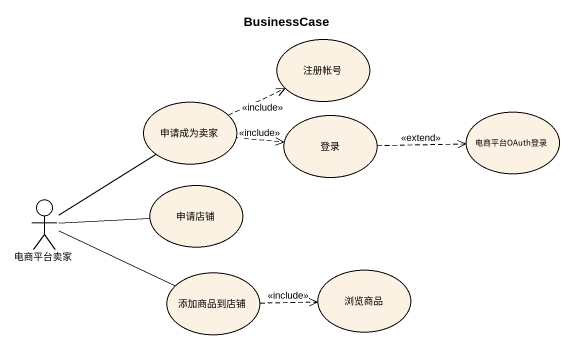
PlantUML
@startuml
title BusinessCase
usecase 注册帐号
usecase 申请成为卖家
usecase 登录
usecase 电商平台OAuth登录
actor 电商平台卖家
usecase 申请店铺
usecase 添加商品到店铺
usecase 浏览商品
申请成为卖家 .right.> 注册帐号 : <<include>>
申请成为卖家 .right.> 登录 : <<include>>
登录 .right.> 电商平台OAuth登录 : <<extend>>
电商平台卖家 -up- 申请成为卖家
电商平台卖家 -right- 申请店铺
电商平台卖家 -right- 添加商品到店铺
添加商品到店铺 .right.> 浏览商品 : <<include>>
@enduml
